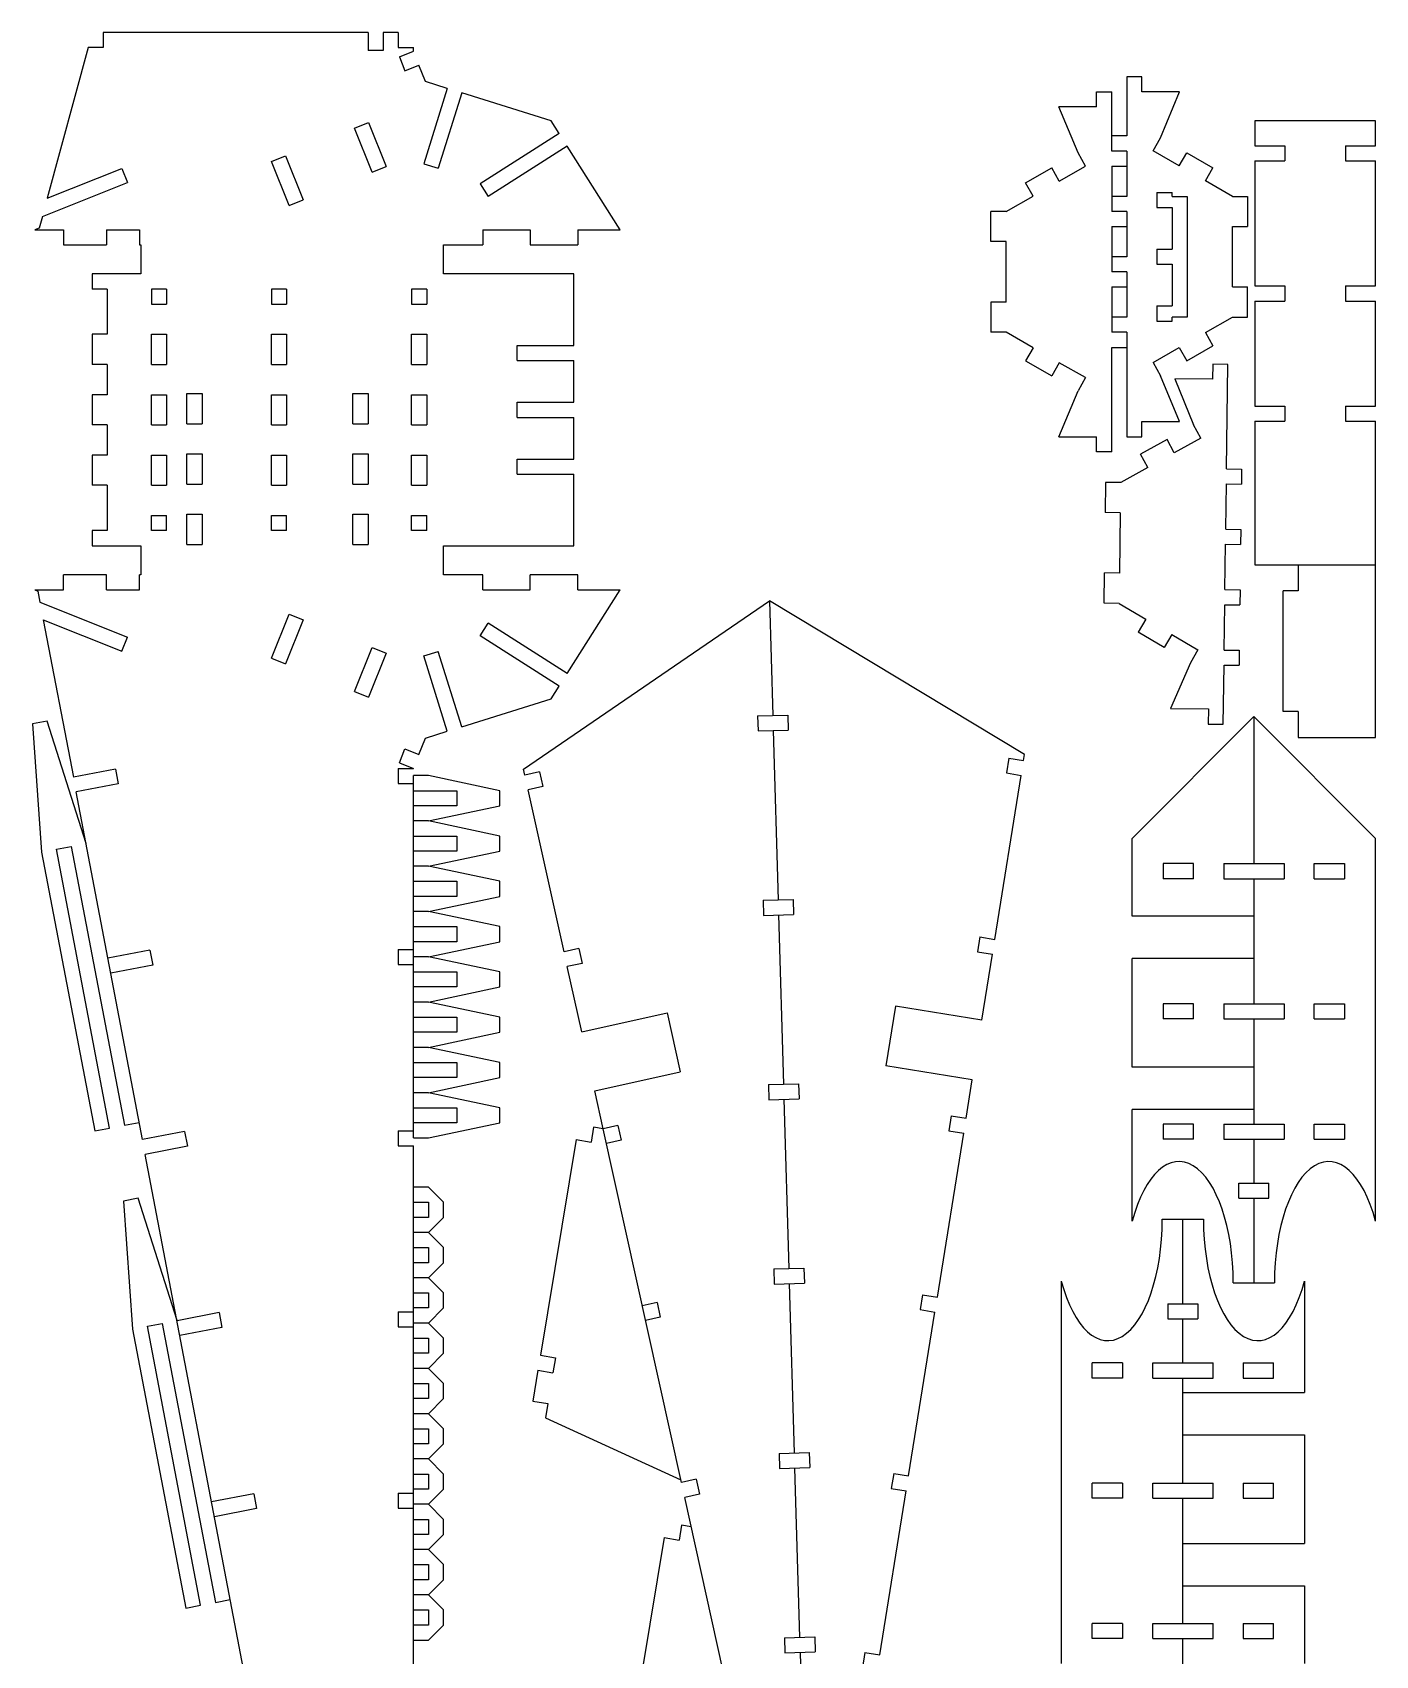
# Model space of a CAD drawing. Extents: x 22 to 320, y 17 to 628.
# Drawn here: x 22.3 to 304.8, y 287 to 628.3 of the extents above; entities that cross this region are included whole.
import ezdxf

# ---------------------------------------------------------------- set-up
doc = ezdxf.new("R2010")
doc.units = 0
doc.layers.get('0').update_dxf_attribs({"linetype": 'CONTINUOUS'})

msp = doc.modelspace()

# ---------------------------------------------------------------- linework, layer by layer
at = {"color": 7}
for points in [[(37.14194, 628.348276), (37.14194, 625.173276)], [(92.864999, 628.348276), (37.14194, 628.348276)], [(92.864999, 628.348276), (92.864999, 624.538276)], [(96.039999, 628.348276), (96.039999, 624.538276)], [(99.214999, 628.348276), (96.039999, 628.348276)], [(99.214999, 628.348276), (99.214999, 625.173276)], [(33.966943, 625.173276), (25.390315, 593.474866)], [(37.14194, 625.173276), (33.966943, 625.173276)], [(99.214999, 625.173276), (102.389999, 625.173276)], [(102.389999, 624.389545), (102.389999, 625.173276)], [(96.039999, 624.538276), (92.864999, 624.538276)], [(99.443605, 623.206582), (102.389999, 624.389545)], [(99.443605, 623.206582), (100.626556, 620.260182)], [(100.626556, 620.260182), (103.572951, 621.443145)], [(104.948076, 618.018096), (103.572951, 621.443145)], [(109.534633, 616.582432), (104.948076, 618.018096)], [(252.478447, 619.027069), (252.478447, 606.581069)], [(255.653447, 619.027069), (252.478447, 619.027069)], [(255.653447, 615.852069), (255.653447, 619.027069)], [(109.534633, 616.582432), (104.580882, 600.756538)], [(112.564664, 615.633996), (107.61091, 599.808074)], [(131.357076, 609.751666), (112.564664, 615.633996)], [(246.128447, 612.677069), (246.128447, 615.852069)], [(246.128447, 615.852069), (249.303447, 615.852069)], [(249.303447, 603.406069), (249.303447, 615.852069)], [(263.590947, 615.852069), (255.653447, 615.852069)], [(259.567034, 606.187256), (263.590947, 615.852069)], [(242.214863, 603.012256), (238.190947, 612.677069)], [(246.128447, 612.677069), (238.190947, 612.677069)], [(90.030876, 608.248268), (92.977273, 609.431231)], [(93.756706, 598.968294), (90.030876, 608.248268)], [(92.977273, 609.431231), (96.703103, 600.151228)], [(133.041212, 607.10287), (131.357076, 609.751666)], [(279.40924, 609.780538), (279.40924, 604.527676)], [(304.809229, 609.780538), (279.40924, 609.780538)], [(304.809229, 604.527676), (304.809229, 609.780538)], [(133.041212, 607.10287), (116.418459, 596.533958)], [(134.744737, 604.423565), (118.121983, 593.854653)], [(145.925599, 586.838298), (134.744737, 604.423565)], [(252.478447, 606.581069), (249.303447, 606.581069)], [(257.991791, 603.430594), (259.567034, 606.187256)], [(279.40924, 604.527676), (285.759229, 604.527676)], [(285.759229, 604.527676), (285.759229, 601.352676)], [(298.459229, 604.527676), (298.459229, 601.352676)], [(298.459229, 604.527676), (304.809229, 604.527676)], [(72.55814, 601.233127), (75.504537, 602.41609)], [(76.283967, 591.953152), (72.55814, 601.233127)], [(75.504537, 602.41609), (79.230364, 593.136087)], [(104.580882, 600.756538), (107.61091, 599.808074)], [(243.790103, 600.255594), (242.214863, 603.012256)], [(252.478447, 603.406069), (249.303447, 603.406069)], [(252.478447, 603.406069), (252.478447, 593.881069)], [(263.505137, 600.280091), (257.991791, 603.430594)], [(263.505137, 600.280091), (265.080377, 603.036781)], [(265.080377, 603.036781), (270.593721, 599.886278)], [(279.40924, 601.352676), (279.40924, 575.038291)], [(279.40924, 601.352676), (285.759229, 601.352676)], [(298.459229, 601.352676), (304.809229, 601.352676)], [(304.809229, 575.038291), (304.809229, 601.352676)], [(25.390315, 593.474866), (41.082677, 599.775224)], [(41.082677, 599.775224), (42.265628, 596.828824)], [(93.756706, 598.968294), (96.703103, 600.151228)], [(231.188175, 596.711278), (236.701519, 599.861781)], [(238.276759, 597.105091), (236.701519, 599.861781)], [(238.276759, 597.105091), (243.790103, 600.255594)], [(249.303447, 600.231069), (249.303447, 590.706069)], [(249.303447, 600.231069), (252.478447, 600.231069)], [(269.018481, 597.129616), (270.593721, 599.886278)], [(24.351787, 589.636588), (42.265628, 596.828824)], [(116.418459, 596.533958), (118.121983, 593.854653)], [(227.078447, 590.706069), (232.763416, 593.954616)], [(232.763416, 593.954616), (231.188175, 596.711278)], [(258.828447, 594.706569), (258.828447, 591.531569)], [(258.828447, 594.706569), (262.003447, 594.706569)], [(262.003447, 593.881069), (262.003447, 594.706569)], [(274.703447, 593.881069), (269.018481, 597.129616)], [(76.283967, 591.953152), (79.230364, 593.136087)], [(223.903447, 584.356069), (223.903447, 590.706069)], [(227.078447, 590.706069), (223.903447, 590.706069)], [(252.478447, 593.881069), (249.303447, 593.881069)], [(252.478447, 590.706069), (249.303447, 590.706069)], [(252.478447, 590.706069), (252.478447, 581.181069)], [(258.828447, 591.531569), (262.003447, 591.531569)], [(262.003447, 593.881069), (265.178447, 593.881069)], [(262.003447, 591.531569), (262.003447, 582.768569)], [(265.178447, 593.881069), (265.178447, 568.481063)], [(274.703447, 593.881069), (277.878447, 593.881069)], [(277.878447, 593.881069), (277.878447, 587.531069)], [(23.699353, 587.225253), (22.735601, 586.838298)], [(24.351787, 589.636588), (23.699353, 587.225253)], [(249.303447, 587.531069), (249.303447, 578.006063)], [(249.303447, 587.531069), (252.478447, 587.531069)], [(274.703447, 574.831063), (274.703447, 587.531069)], [(274.703447, 587.531069), (277.878447, 587.531069)], [(22.735601, 586.838298), (28.815673, 586.838298)], [(28.815673, 586.838298), (28.815673, 583.663298)], [(28.815673, 583.663298), (37.815675, 583.663298)], [(37.815675, 586.838298), (37.815675, 583.663298)], [(37.815675, 586.838298), (44.815673, 586.838298)], [(44.815673, 586.838298), (44.815673, 583.663298)], [(44.815673, 583.663298), (45.087599, 583.663298)], [(45.087599, 583.663298), (45.087599, 577.567312)], [(108.739999, 577.567312), (108.739999, 583.663298)], [(108.739999, 583.663298), (116.990187, 583.663298)], [(116.990187, 586.838298), (116.990187, 583.663298)], [(116.990187, 586.838298), (126.990187, 586.838298)], [(126.990187, 586.838298), (126.990187, 583.663298)], [(126.990187, 583.663298), (136.990187, 583.663298)], [(136.990187, 586.838298), (136.990187, 583.663298)], [(136.990187, 586.838298), (145.925599, 586.838298)], [(227.078447, 584.356069), (223.903447, 584.356069)], [(227.078447, 571.656063), (227.078447, 584.356069)], [(252.478447, 581.181069), (249.303447, 581.181069)], [(258.828447, 582.768569), (258.828447, 579.593569)], [(258.828447, 582.768569), (262.003447, 582.768569)], [(34.825999, 577.567312), (34.825999, 574.392312)], [(45.087599, 577.567312), (34.825999, 577.567312)], [(136.171999, 577.567312), (108.739999, 577.567312)], [(136.171999, 562.517812), (136.171999, 577.567312)], [(252.478447, 578.006063), (249.303447, 578.006063)], [(252.478447, 578.006063), (252.478447, 568.481063)], [(258.828447, 579.593569), (262.003447, 579.593569)], [(262.003447, 579.593569), (262.003447, 570.830563)], [(38.000999, 574.392312), (34.825999, 574.392312)], [(38.000999, 574.392312), (38.000999, 564.867312)], [(47.271999, 574.392312), (47.271999, 571.217312)], [(50.446999, 574.392312), (47.271999, 574.392312)], [(50.446999, 574.392312), (50.446999, 571.217312)], [(72.544999, 574.392312), (72.544999, 571.217312)], [(75.719999, 574.392312), (72.544999, 574.392312)], [(75.719999, 574.392312), (75.719999, 571.217312)], [(102.034402, 574.392312), (102.034402, 571.217312)], [(105.209402, 574.392312), (102.034402, 574.392312)], [(105.209402, 574.392312), (105.209402, 571.217312)], [(249.303447, 574.831063), (249.303447, 565.306063)], [(249.303447, 574.831063), (252.478447, 574.831063)], [(274.703447, 574.831063), (277.878447, 574.831063)], [(277.878447, 568.481063), (277.878447, 574.831063)], [(279.40924, 575.038291), (285.759229, 575.038291)], [(285.759229, 575.038291), (285.759229, 571.863291)], [(298.459229, 575.038291), (298.459229, 571.863291)], [(298.459229, 575.038291), (304.809229, 575.038291)], [(47.271999, 571.217312), (50.446999, 571.217312)], [(72.544999, 571.217312), (75.719999, 571.217312)], [(102.034402, 571.217312), (105.209402, 571.217312)], [(223.903447, 571.656063), (223.903447, 565.306063)], [(227.078447, 571.656063), (223.903447, 571.656063)], [(258.828447, 570.830563), (258.828447, 567.655563)], [(258.828447, 570.830563), (262.003447, 570.830563)], [(279.40924, 571.863291), (279.40924, 549.765291)], [(279.40924, 571.863291), (285.759229, 571.863291)], [(298.459229, 571.863291), (304.809229, 571.863291)], [(304.809229, 549.765291), (304.809229, 571.863291)], [(252.478447, 568.481063), (249.303447, 568.481063)], [(258.828447, 567.655563), (262.003447, 567.655563)], [(262.003447, 567.655563), (262.003447, 568.481063)], [(265.178447, 568.481063), (262.003447, 568.481063)], [(269.018481, 565.23251), (274.703447, 568.481063)], [(274.703447, 568.481063), (277.878447, 568.481063)], [(34.825999, 564.867312), (34.825999, 558.517312)], [(38.000999, 564.867312), (34.825999, 564.867312)], [(47.271999, 558.517312), (47.271999, 564.867312)], [(47.271999, 564.867312), (50.446999, 564.867312)], [(50.446999, 564.867312), (50.446999, 558.517312)], [(72.544999, 558.517312), (72.544999, 564.867312)], [(72.544999, 564.867312), (75.719999, 564.867312)], [(75.719999, 564.867312), (75.719999, 558.517312)], [(102.034402, 558.517312), (102.034402, 564.867312)], [(102.034402, 564.867312), (105.209402, 564.867312)], [(105.209402, 564.867312), (105.209402, 558.517312)], [(227.078447, 565.306063), (223.903447, 565.306063)], [(232.763416, 562.05751), (227.078447, 565.306063)], [(252.478447, 565.306063), (249.303447, 565.306063)], [(252.478447, 565.306063), (252.478447, 543.335063)], [(269.018481, 565.23251), (270.593721, 562.47584)], [(124.259402, 559.342812), (124.259402, 562.517812)], [(124.259402, 562.517812), (136.171999, 562.517812)], [(232.763416, 562.05751), (231.188175, 559.30084)], [(249.303447, 540.160063), (249.303447, 562.131063)], [(249.303447, 562.131063), (252.478447, 562.131063)], [(257.991791, 558.931547), (263.505137, 562.08203)], [(263.505137, 562.08203), (265.080377, 559.325357)], [(265.080377, 559.325357), (270.593721, 562.47584)], [(38.000999, 558.517312), (34.825999, 558.517312)], [(38.000999, 558.517312), (38.000999, 552.167312)], [(47.271999, 558.517312), (50.446999, 558.517312)], [(72.544999, 558.517312), (75.719999, 558.517312)], [(102.034402, 558.517312), (105.209402, 558.517312)], [(124.259402, 559.342812), (136.171999, 559.342812)], [(136.171999, 550.579812), (136.171999, 559.342812)], [(231.188175, 559.30084), (236.701519, 556.150357)], [(238.276759, 558.90703), (236.701519, 556.150357)], [(243.790103, 555.756547), (238.276759, 558.90703)], [(257.991791, 558.931547), (259.567034, 556.174876)], [(270.571654, 558.590185), (270.530633, 555.41545)], [(273.746389, 558.549164), (270.571654, 558.590185)], [(273.462519, 536.579998), (273.746389, 558.549164)], [(238.190947, 543.335063), (242.214863, 552.999876)], [(243.790103, 555.756547), (242.214863, 552.999876)], [(263.590947, 546.510063), (259.567034, 556.174876)], [(262.593796, 555.518004), (266.492502, 545.802013)], [(270.530633, 555.41545), (262.593796, 555.518004)], [(34.825999, 552.167312), (34.825999, 545.817312)], [(38.000999, 552.167312), (34.825999, 552.167312)], [(47.271999, 545.817312), (47.271999, 552.167312)], [(47.271999, 552.167312), (50.446999, 552.167312)], [(50.446999, 552.167312), (50.446999, 545.817312)], [(54.764999, 546.071312), (54.764999, 552.421312)], [(54.764999, 552.421312), (57.939999, 552.421312)], [(57.939999, 552.421312), (57.939999, 546.071312)], [(72.544999, 545.817312), (72.544999, 552.167312)], [(72.544999, 552.167312), (75.719999, 552.167312)], [(75.719999, 552.167312), (75.719999, 545.817312)], [(89.689999, 546.071312), (89.689999, 552.421312)], [(89.689999, 552.421312), (92.864999, 552.421312)], [(92.864999, 552.421312), (92.864999, 546.071312)], [(102.034402, 545.817312), (102.034402, 552.167312)], [(102.034402, 552.167312), (105.209402, 552.167312)], [(105.209402, 552.167312), (105.209402, 545.817312)], [(124.259402, 547.404812), (124.259402, 550.579812)], [(124.259402, 550.579812), (136.171999, 550.579812)], [(279.40924, 549.765291), (285.759229, 549.765291)], [(285.759229, 549.765291), (285.759229, 546.590291)], [(298.459229, 549.765291), (298.459229, 546.590291)], [(298.459229, 549.765291), (304.809229, 549.765291)], [(124.259402, 547.404812), (136.171999, 547.404812)], [(136.171999, 538.641812), (136.171999, 547.404812)], [(255.653447, 543.335063), (255.653447, 546.510063)], [(255.653447, 546.510063), (263.590947, 546.510063)], [(279.40924, 546.590291), (279.40924, 516.364291)], [(279.40924, 546.590291), (285.759229, 546.590291)], [(298.459229, 546.590291), (304.809229, 546.590291)], [(304.809229, 480.078576), (304.809229, 546.590291)], [(38.000999, 545.817312), (34.825999, 545.817312)], [(38.000999, 545.817312), (38.000999, 539.467312)], [(47.271999, 545.817312), (50.446999, 545.817312)], [(54.764999, 546.071312), (57.939999, 546.071312)], [(72.544999, 545.817312), (75.719999, 545.817312)], [(89.689999, 546.071312), (92.864999, 546.071312)], [(102.034402, 545.817312), (105.209402, 545.817312)], [(238.190947, 543.335063), (246.128447, 543.335063)], [(246.128447, 540.160063), (246.128447, 543.335063)], [(252.478447, 543.335063), (255.653447, 543.335063)], [(260.938916, 542.723025), (255.385324, 539.64404)], [(262.478407, 539.946232), (260.938916, 542.723025)], [(268.031996, 543.025217), (262.478407, 539.946232)], [(268.031996, 543.025217), (266.492502, 545.802013)], [(34.825999, 539.467312), (34.825999, 533.117312)], [(38.000999, 539.467312), (34.825999, 539.467312)], [(47.271999, 533.117312), (47.271999, 539.467312)], [(47.271999, 539.467312), (50.446999, 539.467312)], [(50.446999, 539.467312), (50.446999, 533.117312)], [(54.764999, 533.371312), (54.764999, 539.721312)], [(54.764999, 539.721312), (57.939999, 539.721312)], [(57.939999, 539.721312), (57.939999, 533.371312)], [(72.544999, 533.117312), (72.544999, 539.467312)], [(72.544999, 539.467312), (75.719999, 539.467312)], [(75.719999, 539.467312), (75.719999, 533.117312)], [(89.689999, 533.371312), (89.689999, 539.721312)], [(89.689999, 539.721312), (92.864999, 539.721312)], [(92.864999, 539.721312), (92.864999, 533.371312)], [(102.034402, 533.117312), (102.034402, 539.467312)], [(102.034402, 539.467312), (105.209402, 539.467312)], [(105.209402, 539.467312), (105.209402, 533.117312)], [(249.303447, 540.160063), (246.128447, 540.160063)], [(256.924818, 536.867244), (255.385324, 539.64404)], [(124.259402, 535.466812), (124.259402, 538.641812)], [(124.259402, 538.641812), (136.171999, 538.641812)], [(256.924818, 536.867244), (251.198352, 533.692413)], [(273.462519, 536.579998), (276.637253, 536.538977)], [(276.637253, 536.538977), (276.596232, 533.364242)], [(38.000999, 533.117312), (34.825999, 533.117312)], [(38.000999, 533.117312), (38.000999, 523.592312)], [(47.271999, 533.117312), (50.446999, 533.117312)], [(54.764999, 533.371312), (57.939999, 533.371312)], [(72.544999, 533.117312), (75.719999, 533.117312)], [(89.689999, 533.371312), (92.864999, 533.371312)], [(102.034402, 533.117312), (105.209402, 533.117312)], [(124.259402, 535.466812), (136.171999, 535.466812)], [(136.171999, 520.417312), (136.171999, 535.466812)], [(248.023617, 533.733437), (247.941575, 527.383965)], [(251.198352, 533.692413), (248.023617, 533.733437)], [(273.298432, 523.881056), (273.421498, 533.405263)], [(273.421498, 533.405263), (276.596232, 533.364242)], [(47.271999, 523.592312), (47.271999, 526.767312)], [(47.271999, 526.767312), (50.446999, 526.767312)], [(50.446999, 523.592312), (50.446999, 526.767312)], [(54.764999, 520.671312), (54.764999, 527.021312)], [(54.764999, 527.021312), (57.939999, 527.021312)], [(57.939999, 527.021312), (57.939999, 520.671312)], [(72.544999, 523.592312), (72.544999, 526.767312)], [(72.544999, 526.767312), (75.719999, 526.767312)], [(75.719999, 523.592312), (75.719999, 526.767312)], [(89.689999, 520.671312), (89.689999, 527.021312)], [(89.689999, 527.021312), (92.864999, 527.021312)], [(92.864999, 527.021312), (92.864999, 520.671312)], [(102.034402, 523.592312), (102.034402, 526.767312)], [(102.034402, 526.767312), (105.209402, 526.767312)], [(105.209402, 523.592312), (105.209402, 526.767312)], [(251.11631, 527.342944), (247.941575, 527.383965)], [(251.11631, 527.342944), (250.952223, 514.644005)], [(34.825999, 523.592312), (34.825999, 520.417312)], [(38.000999, 523.592312), (34.825999, 523.592312)], [(50.446999, 523.592312), (47.271999, 523.592312)], [(75.719999, 523.592312), (72.544999, 523.592312)], [(105.209402, 523.592312), (102.034402, 523.592312)], [(273.298432, 523.881056), (276.473169, 523.840035)], [(276.473169, 523.840035), (276.432145, 520.665301)], [(34.825999, 520.417312), (45.087599, 520.417312)], [(45.087599, 520.417312), (45.087599, 514.321312)], [(54.764999, 520.671312), (57.939999, 520.671312)], [(89.689999, 520.671312), (92.864999, 520.671312)], [(108.739999, 514.321312), (108.739999, 520.417312)], [(108.739999, 520.417312), (136.171999, 520.417312)], [(273.134348, 511.182118), (273.257411, 520.706322)], [(273.257411, 520.706322), (276.432145, 520.665301)], [(279.40924, 516.364291), (304.809229, 516.364291)], [(288.537932, 516.364291), (288.537932, 510.921432)], [(28.815673, 511.146312), (28.815673, 514.321312)], [(37.815675, 514.321312), (28.815673, 514.321312)], [(37.815675, 511.146312), (37.815675, 514.321312)], [(44.815673, 511.146312), (44.815673, 514.321312)], [(45.087599, 514.321312), (44.815673, 514.321312)], [(116.990187, 514.321312), (108.739999, 514.321312)], [(116.990187, 511.146312), (116.990187, 514.321312)], [(126.990187, 511.146312), (126.990187, 514.321312)], [(136.990187, 514.321312), (126.990187, 514.321312)], [(136.990187, 511.146312), (136.990187, 514.321312)], [(247.695446, 508.335557), (247.777488, 514.685026)], [(250.952223, 514.644005), (247.777488, 514.685026)], [(22.735601, 511.146312), (23.392105, 510.882731)], [(22.735601, 511.146312), (28.815673, 511.146312)], [(23.392105, 510.882731), (23.836541, 508.554908)], [(37.815675, 511.146312), (44.815673, 511.146312)], [(116.990187, 511.146312), (126.990187, 511.146312)], [(125.581035, 473.442609), (177.297619, 508.790852)], [(134.744737, 493.561062), (145.925599, 511.146312)], [(136.990187, 511.146312), (145.925599, 511.146312)], [(177.297619, 508.790852), (177.998707, 484.723463)], [(230.984163, 476.513023), (177.297619, 508.790852)], [(273.134348, 511.182118), (276.309082, 511.141097)], [(276.309082, 511.141097), (276.268059, 507.966362)], [(288.537932, 510.921432), (285.362932, 510.921432)], [(285.362932, 485.521432), (285.362932, 510.921432)], [(23.836541, 508.554908), (42.265628, 501.155801)], [(72.55814, 496.751489), (76.283967, 506.03148)], [(76.283967, 506.03148), (79.230364, 504.848529)], [(250.870181, 508.294536), (247.695446, 508.335557)], [(250.870181, 508.294536), (256.512701, 504.972803)], [(272.970261, 498.483179), (273.093324, 508.007383)], [(273.093324, 508.007383), (276.268059, 507.966362)], [(24.543982, 504.849536), (30.864223, 471.745959)], [(24.543982, 504.849536), (41.082677, 498.209406)], [(79.230364, 504.848529), (75.504537, 495.56854)], [(116.418459, 501.450664), (118.121983, 504.129963)], [(134.744737, 493.561062), (118.121983, 504.129963)], [(256.512701, 504.972803), (254.901977, 502.236712)], [(260.374155, 499.015258), (254.901977, 502.236712)], [(261.984879, 501.751349), (260.374155, 499.015258)], [(261.984879, 501.751349), (267.457061, 498.529895)], [(41.082677, 498.209406), (42.265628, 501.155801)], [(90.030876, 489.73635), (93.756706, 499.016339)], [(93.756706, 499.016339), (96.703103, 497.833388)], [(133.041212, 490.881763), (116.418459, 501.450664)], [(267.457061, 498.529895), (265.846334, 495.793807)], [(272.970261, 498.483179), (276.144996, 498.442158)], [(276.144996, 498.442158), (276.103975, 495.26742)], [(72.55814, 496.751489), (75.504537, 495.56854)], [(96.703103, 497.833388), (92.977273, 488.553399)], [(104.580882, 497.228097), (107.61091, 498.176542)], [(109.534633, 481.402192), (104.580882, 497.228097)], [(112.564664, 482.35064), (107.61091, 498.176542)], [(265.846334, 495.793807), (261.697882, 486.181792)], [(272.768435, 482.863483), (272.929237, 495.308444)], [(272.929237, 495.308444), (276.103975, 495.26742)], [(90.030876, 489.73635), (92.977273, 488.553399)], [(112.564664, 482.35064), (131.357076, 488.232958)], [(131.357076, 488.232958), (133.041212, 490.881763)], [(174.825053, 484.631012), (181.172361, 484.81591)], [(181.172361, 484.81591), (181.264808, 481.642256)], [(261.697882, 486.181792), (269.634722, 486.079238)], [(269.634722, 486.079238), (269.593698, 482.904504)], [(288.537932, 485.521432), (285.362932, 485.521432)], [(288.537932, 485.521432), (288.537932, 480.078576)], [(25.381178, 483.534443), (22.26251, 482.939019)], [(22.26251, 482.939019), (24.172461, 456.005144)], [(33.528466, 457.791422), (25.381178, 483.534443)], [(104.948076, 479.966531), (109.534633, 481.402192)], [(174.825053, 484.631012), (174.917501, 481.457358)], [(174.917501, 481.457358), (181.264808, 481.642256)], [(178.091155, 481.549809), (179.128135, 445.95172)], [(279.211572, 484.523271), (253.613903, 458.813524)], [(269.593698, 482.904504), (272.768435, 482.863483)], [(279.211572, 484.523271), (304.809229, 458.813524)], [(279.211572, 484.523271), (279.211572, 453.560671)], [(103.572951, 476.541485), (104.948076, 479.966531)], [(288.537932, 480.078576), (304.809229, 480.078576)], [(99.443605, 474.778039), (100.626556, 477.724433)], [(99.443605, 474.778039), (102.389999, 473.595088)], [(100.626556, 477.724433), (103.572951, 476.541485)], [(227.646981, 475.75884), (227.142616, 472.624158)], [(227.646981, 475.75884), (230.781665, 475.254478)], [(230.781665, 475.254478), (230.984163, 476.513023)], [(39.704543, 473.433781), (30.864223, 471.745959)], [(39.704543, 473.433781), (40.299967, 470.315112)], [(99.214999, 473.595088), (99.214999, 470.420088)], [(99.214999, 473.595088), (102.389999, 473.595088)], [(102.389999, 395.867701), (102.389999, 472.067701)], [(105.564999, 472.067701), (102.389999, 472.067701)], [(120.565, 468.892701), (105.564999, 472.067701)], [(125.85645, 472.197986), (125.581035, 473.442609)], [(128.95646, 472.883967), (125.85645, 472.197986)], [(128.95646, 472.883967), (129.642441, 469.783959)], [(224.729288, 437.638275), (230.2773, 472.119793)], [(227.142616, 472.624158), (230.2773, 472.119793)], [(40.299967, 470.315112), (31.45965, 468.627291)], [(45.41257, 395.545959), (31.45965, 468.627291)], [(99.214999, 470.420088), (102.389999, 470.420088)], [(102.389999, 468.892701), (111.565001, 468.892701)], [(111.565001, 468.892701), (111.565001, 465.717701)], [(120.565, 465.717701), (120.565, 468.892701)], [(129.642441, 469.783959), (126.542433, 469.097975)], [(134.088243, 434.997883), (126.542433, 469.097975)], [(111.565001, 465.717701), (102.389999, 465.717701)], [(105.564999, 462.542701), (120.565, 465.717701)], [(105.564999, 462.542701), (102.389999, 462.542701)], [(120.565, 459.367701), (105.564999, 462.542701)], [(102.389999, 459.367701), (111.565001, 459.367701)], [(111.565001, 459.367701), (111.565001, 456.192701)], [(120.565, 456.192701), (120.565, 459.367701)], [(253.613903, 442.486271), (253.613903, 458.813524)], [(304.809229, 378.39497), (304.809229, 458.813524)], [(24.172461, 456.005144), (35.370973, 397.350601)], [(27.29113, 456.600571), (30.409797, 457.195998)], [(38.489642, 397.946028), (27.29113, 456.600571)], [(30.409797, 457.195998), (41.60831, 398.541452)], [(111.565001, 456.192701), (102.389999, 456.192701)], [(105.564999, 453.017701), (120.565, 456.192701)], [(105.564999, 453.017701), (102.389999, 453.017701)], [(120.565, 449.842701), (105.564999, 453.017701)], [(266.511572, 453.560671), (260.161572, 453.560671)], [(260.161572, 453.560671), (260.161572, 450.385671)], [(266.511572, 450.385671), (266.511572, 453.560671)], [(272.861572, 453.560671), (285.56156, 453.560671)], [(272.861572, 453.560671), (272.861572, 450.385671)], [(285.56156, 453.560671), (285.56156, 450.385671)], [(291.91156, 453.560671), (298.26156, 453.560671)], [(291.91156, 450.385671), (291.91156, 453.560671)], [(298.26156, 453.560671), (298.26156, 450.385671)], [(102.389999, 449.842701), (111.565001, 449.842701)], [(111.565001, 449.842701), (111.565001, 446.667701)], [(120.565, 446.667701), (120.565, 449.842701)], [(266.511572, 450.385671), (260.161572, 450.385671)], [(272.861572, 450.385671), (285.56156, 450.385671)], [(279.211572, 450.385671), (279.211572, 424.071271)], [(291.91156, 450.385671), (298.26156, 450.385671)], [(111.565001, 446.667701), (102.389999, 446.667701)], [(105.564999, 443.492701), (120.565, 446.667701)], [(175.954481, 445.85927), (182.301789, 446.044168)], [(175.954481, 445.85927), (176.046929, 442.685616)], [(182.301789, 446.044168), (182.394236, 442.870514)], [(105.564999, 443.492701), (102.389999, 443.492701)], [(102.389999, 440.317701), (111.565001, 440.317701)], [(120.565, 440.317701), (105.564999, 443.492701)], [(111.565001, 440.317701), (111.565001, 437.142701)], [(120.565, 437.142701), (120.565, 440.317701)], [(176.046929, 442.685616), (182.394236, 442.870514)], [(179.220582, 442.778066), (180.257563, 407.179978)], [(279.211572, 442.486271), (253.613903, 442.486271)], [(111.565001, 437.142701), (102.389999, 437.142701)], [(105.564999, 433.967701), (120.565, 437.142701)], [(221.594604, 438.14264), (221.090239, 435.007955)], [(221.594604, 438.14264), (224.729288, 437.638275)], [(46.978717, 435.333781), (38.138396, 433.645959)], [(46.978717, 435.333781), (47.574141, 432.215112)], [(99.214999, 435.495088), (99.214999, 432.320088)], [(99.214999, 435.495088), (102.389999, 435.495088)], [(105.564999, 433.967701), (102.389999, 433.967701)], [(120.565, 430.792701), (105.564999, 433.967701)], [(137.18825, 435.683866), (134.088243, 434.997883)], [(137.18825, 435.683866), (137.874234, 432.583855)], [(221.090239, 435.007955), (224.224923, 434.50359)], [(221.996996, 420.656774), (224.224923, 434.50359)], [(279.211572, 433.596271), (253.613903, 433.596271)], [(253.613903, 410.736271), (253.613903, 433.596271)], [(47.574141, 432.215112), (38.73382, 430.527291)], [(99.214999, 432.320088), (102.389999, 432.320088)], [(102.389999, 430.792701), (111.565001, 430.792701)], [(111.565001, 430.792701), (111.565001, 427.617701)], [(120.565, 427.617701), (120.565, 430.792701)], [(137.874234, 432.583855), (134.774223, 431.897875)], [(137.804409, 418.204227), (134.774223, 431.897875)], [(111.565001, 427.617701), (102.389999, 427.617701)], [(105.564999, 424.442701), (120.565, 427.617701)], [(105.564999, 424.442701), (102.389999, 424.442701)], [(120.565, 421.267701), (105.564999, 424.442701)], [(203.815831, 423.58209), (201.798372, 411.043354)], [(221.996996, 420.656774), (203.815831, 423.58209)], [(266.511572, 424.071271), (260.161572, 424.071271)], [(260.161572, 424.071271), (260.161572, 420.896271)], [(266.511572, 420.896271), (266.511572, 424.071271)], [(272.861572, 424.071271), (285.56156, 424.071271)], [(272.861572, 424.071271), (272.861572, 420.896271)], [(285.56156, 424.071271), (285.56156, 420.896271)], [(291.91156, 424.071271), (298.26156, 424.071271)], [(291.91156, 420.896271), (291.91156, 424.071271)], [(298.26156, 424.071271), (298.26156, 420.896271)], [(102.389999, 421.267701), (111.565001, 421.267701)], [(111.565001, 421.267701), (111.565001, 418.092701)], [(120.565, 418.092701), (120.565, 421.267701)], [(137.804409, 418.204227), (155.78446, 422.182925)], [(155.78446, 422.182925), (158.528391, 409.782891)], [(266.511572, 420.896271), (260.161572, 420.896271)], [(272.861572, 420.896271), (285.56156, 420.896271)], [(279.211572, 420.896271), (279.211572, 398.798271)], [(291.91156, 420.896271), (298.26156, 420.896271)], [(111.565001, 418.092701), (102.389999, 418.092701)], [(105.564999, 414.917701), (120.565, 418.092701)], [(105.564999, 414.917701), (102.389999, 414.917701)], [(120.565, 411.742701), (105.564999, 414.917701)], [(102.389999, 411.742701), (111.565001, 411.742701)], [(111.565001, 411.742701), (111.565001, 408.567701)], [(120.565, 408.567701), (120.565, 411.742701)], [(140.54834, 405.804192), (158.528391, 409.782891)], [(219.979536, 408.118039), (201.798372, 411.043354)], [(279.211572, 410.736271), (253.613903, 410.736271)], [(111.565001, 408.567701), (102.389999, 408.567701)], [(105.564999, 405.392701), (120.565, 408.567701)], [(177.083909, 407.087527), (183.431217, 407.272428)], [(177.083909, 407.087527), (177.176359, 403.913873)], [(183.431217, 407.272428), (183.523667, 404.098771)], [(218.676911, 400.022071), (219.979536, 408.118039)], [(105.564999, 405.392701), (102.389999, 405.392701)], [(120.565, 402.217701), (105.564999, 405.392701)], [(142.320033, 397.797779), (140.54834, 405.804192)], [(177.176359, 403.913873), (183.523667, 404.098771)], [(180.350013, 404.006324), (181.386991, 368.408235)], [(102.389999, 402.217701), (111.565001, 402.217701)], [(111.565001, 402.217701), (111.565001, 399.042701)], [(120.565, 399.042701), (120.565, 402.217701)], [(215.542227, 400.526436), (215.037862, 397.391752)], [(215.542227, 400.526436), (218.676911, 400.022071)], [(279.211572, 401.846271), (253.613903, 401.846271)], [(253.613903, 378.39497), (253.613903, 401.846271)], [(35.370973, 397.350601), (38.489642, 397.946028)], [(41.60831, 398.541452), (44.726979, 399.136878)], [(54.25289, 397.233781), (45.41257, 395.545959)], [(54.25289, 397.233781), (54.848314, 394.115112)], [(99.214999, 397.395088), (99.214999, 394.220088)], [(99.214999, 397.395088), (102.389999, 397.395088)], [(111.565001, 399.042701), (102.389999, 399.042701)], [(105.564999, 395.867701), (120.565, 399.042701)], [(140.289526, 398.132387), (139.771106, 394.999997)], [(142.320366, 397.796278), (140.289526, 398.132387)], [(145.42004, 398.483763), (142.320033, 397.797779)], [(158.783613, 323.397575), (142.320366, 397.796278)], [(145.42004, 398.483763), (146.106024, 395.383755)], [(212.624535, 362.405868), (218.172546, 396.887387)], [(215.037862, 397.391752), (218.172546, 396.887387)], [(266.511572, 398.798271), (260.161572, 398.798271)], [(260.161572, 398.798271), (260.161572, 395.623271)], [(266.511572, 395.623271), (266.511572, 398.798271)], [(272.861572, 398.798271), (285.56156, 398.798271)], [(272.861572, 398.798271), (272.861572, 395.623271)], [(285.56156, 398.798271), (285.56156, 395.623271)], [(291.91156, 398.798271), (298.26156, 398.798271)], [(291.91156, 395.623271), (291.91156, 398.798271)], [(298.26156, 398.798271), (298.26156, 395.623271)], [(54.848314, 394.115112), (46.007994, 392.427291)], [(99.214999, 394.220088), (102.389999, 394.220088)], [(102.389999, 395.867701), (105.564999, 395.867701)], [(102.389999, 283.095088), (102.389999, 394.220088)], [(136.638716, 395.518417), (129.132005, 350.161411)], [(136.638716, 395.518417), (139.771106, 394.999997)], [(146.106024, 395.383755), (143.006013, 394.697771)], [(266.511572, 395.623271), (260.161572, 395.623271)], [(272.861572, 395.623271), (285.56156, 395.623271)], [(279.211572, 395.623271), (279.211572, 386.352271)], [(291.91156, 395.623271), (298.26156, 395.623271)], [(67.23509, 281.245959), (46.007994, 392.427291)], [(276.036572, 386.352271), (282.38656, 386.352271)], [(276.036572, 383.177271), (276.036572, 386.352271)], [(282.38656, 383.177271), (282.38656, 386.352271)], [(44.535855, 383.207833), (41.417186, 382.612406)], [(41.417186, 382.612406), (43.327137, 355.678534)], [(52.683142, 357.464812), (44.535855, 383.207833)], [(105.564999, 385.516213), (102.389999, 385.516213)], [(102.389999, 382.341213), (105.564999, 382.341213)], [(108.739999, 382.341213), (105.564999, 385.516213)], [(105.564999, 382.341213), (105.564999, 379.166213)], [(108.739999, 379.166213), (108.739999, 382.341213)], [(276.036572, 383.177271), (282.38656, 383.177271)], [(279.211572, 383.177271), (279.211572, 365.397271)], [(105.564999, 379.166213), (102.389999, 379.166213)], [(105.564999, 375.991213), (108.739999, 379.166213)], [(105.564999, 375.991213), (102.389999, 375.991213)], [(108.739999, 372.816213), (105.564999, 375.991213)], [(259.945852, 378.774946), (268.606428, 378.774946)], [(264.27614, 360.994946), (264.27614, 378.774946)], [(102.389999, 372.816213), (105.564999, 372.816213)], [(105.564999, 372.816213), (105.564999, 369.641213)], [(108.739999, 369.641213), (108.739999, 372.816213)], [(105.564999, 369.641213), (102.389999, 369.641213)], [(105.564999, 366.466213), (108.739999, 369.641213)], [(105.564999, 366.466213), (102.389999, 366.466213)], [(108.739999, 363.291213), (105.564999, 366.466213)], [(178.213337, 368.315785), (184.560645, 368.500685)], [(178.213337, 368.315785), (178.305787, 365.142131)], [(178.305787, 365.142131), (184.653095, 365.327032)], [(181.479441, 365.234581), (182.516419, 329.636493)], [(184.560645, 368.500685), (184.653095, 365.327032)], [(238.678472, 365.777247), (238.678472, 285.358695)], [(274.881284, 365.397271), (283.541865, 365.397271)], [(289.873803, 365.777247), (289.873803, 342.325946)], [(102.389999, 363.291213), (105.564999, 363.291213)], [(105.564999, 363.291213), (105.564999, 360.116213)], [(108.739999, 360.116213), (108.739999, 363.291213)], [(209.48985, 362.910233), (208.985485, 359.775548)], [(209.48985, 362.910233), (212.624535, 362.405868)], [(61.527061, 359.133781), (52.686743, 357.445959)], [(61.527061, 359.133781), (62.122487, 356.015112)], [(99.214999, 359.295088), (102.389999, 359.295088)], [(99.214999, 359.295088), (99.214999, 356.120088)], [(105.564999, 360.116213), (102.389999, 360.116213)], [(105.564999, 356.941213), (108.739999, 360.116213)], [(153.651831, 361.283659), (150.551823, 360.597679)], [(153.651831, 361.283659), (154.337814, 358.183651)], [(206.572158, 324.789665), (212.12017, 359.271183)], [(208.985485, 359.775548), (212.12017, 359.271183)], [(261.10114, 360.994946), (261.10114, 357.819946)], [(261.10114, 360.994946), (267.45114, 360.994946)], [(267.45114, 360.994946), (267.45114, 357.819946)], [(43.327137, 355.678534), (54.525649, 297.02399)], [(46.445805, 356.273961), (49.564473, 356.869385)], [(57.644318, 297.619416), (46.445805, 356.273961)], [(49.564473, 356.869385), (60.762986, 298.214843)], [(62.122487, 356.015112), (53.282167, 354.327291)], [(99.214999, 356.120088), (102.389999, 356.120088)], [(105.564999, 356.941213), (102.389999, 356.941213)], [(108.739999, 353.766213), (105.564999, 356.941213)], [(154.337814, 358.183651), (151.237803, 357.497668)], [(261.10114, 357.819946), (267.45114, 357.819946)], [(264.27614, 348.548946), (264.27614, 357.819946)], [(102.389999, 353.766213), (105.564999, 353.766213)], [(105.564999, 353.766213), (105.564999, 350.591213)], [(108.739999, 350.591213), (108.739999, 353.766213)], [(105.564999, 350.591213), (102.389999, 350.591213)], [(105.564999, 347.416213), (108.739999, 350.591213)], [(129.132005, 350.161411), (132.264396, 349.642992)], [(132.264396, 349.642992), (131.745976, 346.510602)], [(245.22614, 345.373946), (245.22614, 348.548946)], [(251.57614, 348.548946), (245.22614, 348.548946)], [(251.57614, 348.548946), (251.57614, 345.373946)], [(257.92614, 345.373946), (257.92614, 348.548946)], [(257.92614, 348.548946), (270.62614, 348.548946)], [(270.62614, 345.373946), (270.62614, 348.548946)], [(276.97614, 348.548946), (276.97614, 345.373946)], [(276.97614, 348.548946), (283.326134, 348.548946)], [(283.326134, 345.373946), (283.326134, 348.548946)], [(105.564999, 347.416213), (102.389999, 347.416213)], [(108.739999, 344.241213), (105.564999, 347.416213)], [(128.613586, 347.029021), (127.540165, 340.543188)], [(128.613586, 347.029021), (131.745976, 346.510602)], [(251.57614, 345.373946), (245.22614, 345.373946)], [(257.92614, 345.373946), (270.62614, 345.373946)], [(264.27614, 323.275946), (264.27614, 345.373946)], [(276.97614, 345.373946), (283.326134, 345.373946)], [(102.389999, 344.241213), (105.564999, 344.241213)], [(105.564999, 344.241213), (105.564999, 341.066213)], [(108.739999, 341.066213), (108.739999, 344.241213)], [(264.27614, 342.325946), (289.873803, 342.325946)], [(105.564999, 341.066213), (102.389999, 341.066213)], [(105.564999, 337.891213), (108.739999, 341.066213)], [(127.540165, 340.543188), (130.672555, 340.024768)], [(130.672555, 340.024768), (130.172776, 337.005013)], [(105.564999, 337.891213), (102.389999, 337.891213)], [(102.389999, 334.716213), (105.564999, 334.716213)], [(108.739999, 334.716213), (105.564999, 337.891213)], [(105.564999, 334.716213), (105.564999, 331.541213)], [(108.739999, 331.541213), (108.739999, 334.716213)], [(130.172776, 337.005013), (158.649176, 324.005099)], [(105.564999, 331.541213), (102.389999, 331.541213)], [(105.564999, 328.366213), (108.739999, 331.541213)], [(264.27614, 333.435946), (289.873803, 333.435946)], [(289.873803, 333.435946), (289.873803, 310.575946)], [(105.564999, 328.366213), (102.389999, 328.366213)], [(108.739999, 325.191213), (105.564999, 328.366213)], [(179.342765, 329.544045), (185.690073, 329.728943)], [(179.342765, 329.544045), (179.435215, 326.370391)], [(185.690073, 329.728943), (185.782523, 326.555289)], [(102.389999, 325.191213), (105.564999, 325.191213)], [(105.564999, 325.191213), (105.564999, 322.016213)], [(108.739999, 322.016213), (108.739999, 325.191213)], [(179.435215, 326.370391), (185.782523, 326.555289)], [(182.608869, 326.462839), (183.645847, 290.864751)], [(203.437473, 325.29403), (202.933108, 322.159346)], [(203.437473, 325.29403), (206.572158, 324.789665)], [(68.801234, 321.033781), (59.960916, 319.345959)], [(68.801234, 321.033781), (69.396661, 317.915112)], [(99.214999, 321.195088), (102.389999, 321.195088)], [(99.214999, 321.195088), (99.214999, 318.020088)], [(105.564999, 322.016213), (102.389999, 322.016213)], [(105.564999, 318.841213), (108.739999, 322.016213)], [(161.883621, 324.083558), (158.783613, 323.397575)], [(162.569604, 320.983549), (159.469596, 320.297566)], [(161.883621, 324.083558), (162.569604, 320.983549)], [(200.519781, 287.173461), (206.067793, 321.654981)], [(202.933108, 322.159346), (206.067793, 321.654981)], [(245.22614, 320.100946), (245.22614, 323.275946)], [(251.57614, 323.275946), (245.22614, 323.275946)], [(251.57614, 323.275946), (251.57614, 320.100946)], [(257.92614, 320.100946), (257.92614, 323.275946)], [(257.92614, 323.275946), (270.62614, 323.275946)], [(270.62614, 320.100946), (270.62614, 323.275946)], [(276.97614, 323.275946), (276.97614, 320.100946)], [(276.97614, 323.275946), (283.326134, 323.275946)], [(283.326134, 320.100946), (283.326134, 323.275946)], [(69.396661, 317.915112), (60.55634, 316.22729)], [(99.214999, 318.020088), (102.389999, 318.020088)], [(105.564999, 318.841213), (102.389999, 318.841213)], [(108.739999, 315.666213), (105.564999, 318.841213)], [(177.744295, 237.712775), (159.469596, 320.297566)], [(251.57614, 320.100946), (245.22614, 320.100946)], [(257.92614, 320.100946), (270.62614, 320.100946)], [(264.27614, 293.786546), (264.27614, 320.100946)], [(276.97614, 320.100946), (283.326134, 320.100946)], [(102.389999, 315.666213), (105.564999, 315.666213)], [(105.564999, 315.666213), (105.564999, 312.491213)], [(108.739999, 312.491213), (108.739999, 315.666213)], [(158.807491, 314.448254), (158.289072, 311.315864)], [(160.838332, 314.112144), (158.807491, 314.448254)], [(105.564999, 312.491213), (102.389999, 312.491213)], [(105.564999, 309.316213), (108.739999, 312.491213)], [(155.156682, 311.834283), (147.649971, 266.477276)], [(155.156682, 311.834283), (158.289072, 311.315864)], [(105.564999, 309.316213), (102.389999, 309.316213)], [(108.739999, 306.141213), (105.564999, 309.316213)], [(264.27614, 310.575946), (289.873803, 310.575946)], [(102.389999, 306.141213), (105.564999, 306.141213)], [(105.564999, 306.141213), (105.564999, 302.966213)], [(108.739999, 302.966213), (108.739999, 306.141213)], [(105.564999, 302.966213), (102.389999, 302.966213)], [(105.564999, 299.791213), (108.739999, 302.966213)], [(264.27614, 301.685946), (289.873803, 301.685946)], [(289.873803, 301.685946), (289.873803, 285.358695)], [(54.525649, 297.02399), (57.644318, 297.619416)], [(60.762986, 298.214843), (63.881655, 298.810269)], [(105.564999, 299.791213), (102.389999, 299.791213)], [(108.739999, 296.616213), (105.564999, 299.791213)], [(102.389999, 296.616213), (105.564999, 296.616213)], [(105.564999, 296.616213), (105.564999, 293.441213)], [(108.739999, 293.441213), (108.739999, 296.616213)], [(245.22614, 290.611546), (245.22614, 293.786546)], [(251.57614, 293.786546), (245.22614, 293.786546)], [(251.57614, 293.786546), (251.57614, 290.611546)], [(257.92614, 290.611546), (257.92614, 293.786546)], [(257.92614, 293.786546), (270.62614, 293.786546)], [(270.62614, 290.611546), (270.62614, 293.786546)], [(276.97614, 293.786546), (276.97614, 290.611546)], [(276.97614, 293.786546), (283.326134, 293.786546)], [(283.326134, 290.611546), (283.326134, 293.786546)], [(105.564999, 293.441213), (102.389999, 293.441213)], [(102.389999, 290.266213), (105.564999, 290.266213)], [(105.564999, 290.266213), (108.739999, 293.441213)], [(180.472193, 290.772302), (186.8195, 290.9572)], [(180.472193, 290.772302), (180.564643, 287.598648)], [(186.8195, 290.9572), (186.911951, 287.783546)], [(251.57614, 290.611546), (245.22614, 290.611546)], [(257.92614, 290.611546), (270.62614, 290.611546)], [(264.27614, 259.648946), (264.27614, 290.611546)], [(276.97614, 290.611546), (283.326134, 290.611546)], [(180.564643, 287.598648), (186.911951, 287.783546)], [(183.738297, 287.691097), (184.775277, 252.093008)], [(197.385096, 287.677826), (196.880731, 284.543143)], [(197.385096, 287.677826), (200.519781, 287.173461)]]:
    msp.add_lwpolyline(points, dxfattribs=at)
for points in [[(266.468205, 390.019005), (261.500149, 393.055265), (256.236517, 388.295408), (253.613903, 378.39497)], [(304.809229, 378.39497), (302.186607, 388.295369), (296.922986, 393.055195), (291.954941, 390.018939)], [(274.881284, 365.397271), (274.881283, 376.900537), (271.436262, 386.982744), (266.468205, 390.019005)], [(291.954941, 390.018939), (286.986896, 386.982684), (283.541878, 376.900511), (283.541865, 365.397271)], [(251.532774, 354.153212), (256.50083, 357.189472), (259.945852, 367.27168), (259.945852, 378.774946)], [(268.606428, 378.774946), (268.606433, 367.271688), (272.051453, 357.189493), (277.019505, 354.153234)], [(238.678472, 365.777247), (241.301086, 355.876809), (246.564718, 351.116952), (251.532774, 354.153212)], [(277.019505, 354.153234), (281.987558, 351.116975), (287.251186, 355.876822), (289.873803, 365.777247)]]:
    msp.add_open_spline(points, degree=3, dxfattribs=at)

doc.saveas('drawing.dxf')
